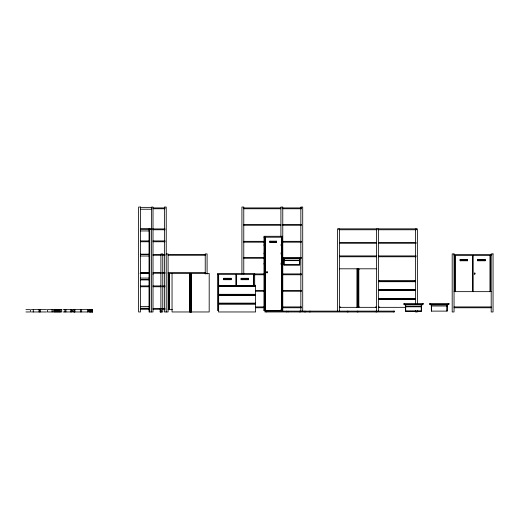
<?xml version="1.0" encoding="UTF-8"?>
<svg xmlns="http://www.w3.org/2000/svg" width="519" height="519" viewBox="0 0 519 519"><rect width="100%" height="100%" fill="white"/><g stroke="black" fill="none" stroke-linecap="round" stroke-linejoin="round"><path stroke-width="0.78" d="M264.015 237.215L263.97 310.57L282.544 310.57L282.544 236.288L263.97 236.288L263.97 237.215L282.544 237.215M189.746 311.964L189.779 273.429M357.072 307.339L357.104 268.803M231.026 278.768L231.078 278.301L223.644 278.301L223.644 278.768L231.078 278.768L231.078 278.301M231.026 279.696L231.078 279.228L223.644 279.228L223.644 279.696L231.078 279.696L231.078 279.228M248.53 278.768L248.582 278.301L241.153 278.301L241.153 278.768L248.582 278.768L248.582 278.301M248.53 279.696L248.582 279.228L241.153 279.228L241.153 279.696L248.582 279.696L248.582 279.228M276.387 241.627L276.439 241.16L269.938 241.16L269.938 241.627L276.439 241.627L276.439 241.16M276.387 242.555L276.439 242.088L269.938 242.088L269.938 242.555L276.439 242.555L276.439 242.088M467.535 259.837L467.587 259.377L460.158 259.377L460.158 259.837L467.587 259.837L467.587 259.377M467.535 260.772L467.587 260.304L460.158 260.304L460.158 260.772L467.587 260.772L467.587 260.304M485.038 259.837L485.09 259.377L477.662 259.377L477.662 259.837L485.09 259.837L485.09 259.377M485.038 260.772L485.09 260.304L477.662 260.304L477.662 260.772L485.09 260.772L485.09 260.304M266.967 272.735L267.013 272.06L267.058 272.735M267.194 272.267L266.824 272.222M474.937 273.442L474.626 273.429M474.814 273.617L474.697 274.032L474.593 273.584M140.467 207.366L151.626 207.366M153.008 207.931L165.074 207.931M243.774 207.931L280.915 207.931M282.771 207.931L301.578 207.931M153.008 208.761L165.074 208.761M243.774 208.761L280.915 208.761M282.771 208.761L301.578 208.761M140.467 209.228L151.626 209.228M243.774 224.429L280.915 224.429M282.771 224.429L301.578 224.429M243.774 225.265L280.915 225.265M282.771 225.265L301.578 225.265M140.467 228.924L165.074 228.924M140.467 229.087L151.626 229.087M338.226 229.087L338.693 229.087M377.209 229.087L377.676 229.087M416.212 229.087L416.673 229.087M153.008 229.761L165.074 229.761M339.368 229.761L376.515 229.761M378.37 229.761L416.212 229.761M140.467 230.949L149.238 230.949M140.467 240.926L149.238 240.926M153.008 240.926L165.074 240.926M243.774 241.341L264.768 241.341M282.771 241.341L301.578 241.341M140.467 241.763L149.238 241.763M153.008 241.763L165.074 241.763M243.774 242.178L264.768 242.178M282.771 242.178L301.578 242.178M339.368 242.425L376.515 242.425M378.37 242.425L416.212 242.425M339.368 243.262L376.515 243.262M378.37 243.262L416.212 243.262M280.896 244.644L282.498 244.644M280.896 245.571L282.498 245.571M280.896 253L282.498 253M166.236 253.914L168.098 253.914L168.098 311.964L164.38 311.964L164.38 207.036L166.236 207.036L166.236 311.964M280.896 253.927L282.498 253.927M140.467 254.161L149.238 254.161M140.467 254.427L149.238 254.427M153.008 254.427L161.344 254.427M162.784 254.427L165.074 254.427M168.098 254.427L205.239 254.427M454.047 254.498L491.195 254.498M153.008 255.264L161.344 255.264M162.784 255.264L165.074 255.264M168.098 255.264L205.239 255.264M454.047 255.432L491.195 255.432M339.368 255.925L376.515 255.925M378.37 255.925L416.212 255.925M140.467 256.016L149.238 256.016M339.368 256.762L376.515 256.762M378.37 256.762L416.212 256.762M243.774 257.424L264.768 257.424M282.771 257.424L301.552 257.424M243.774 258.261L264.768 258.261M282.771 258.306L301.552 258.261M299.755 258.352L300.261 258.352M300.313 258.722L283.316 258.773L283.316 258.306M283.964 258.845L284.016 264.898L299.658 264.898L299.658 258.676M283.964 260.317L299.658 260.317M280.896 263.211L282.498 263.211M280.896 264.145L282.498 264.145M283.919 264.943L299.71 264.943L299.755 258.306M339.368 268.803L376.535 268.803M357.565 269.497L359.154 269.497M140.467 272.423L149.238 272.423M153.008 272.423L161.344 272.423M162.784 272.423L165.074 272.423M168.098 272.501L205.239 272.501M153.008 273.26L161.344 273.26M162.784 273.26L165.074 273.26M168.098 273.429L209.202 273.429L209.183 311.964L172.042 311.964L172.042 273.429M254.271 273.922L264.768 273.922M282.771 273.922L301.578 273.922M189.441 274.123L191.031 274.123M153.053 274.421L153.001 274.233M217.539 274.356L254.686 274.356M254.271 274.759L264.768 274.759M282.771 274.759L301.578 274.759M140.467 278.074L149.238 278.074M140.552 279.527L149.174 279.527M140.467 279.929L149.238 279.929M378.37 280.643L379.065 280.643M414.817 280.643L415.511 280.643M378.37 280.876L415.511 280.876M378.37 281.11L415.511 281.11M378.37 281.369L415.511 281.369M378.37 281.603L415.511 281.603M378.37 281.713L415.511 281.713M218.467 285.268L219.167 285.268M254.913 285.268L255.614 285.268L255.614 311.964L218.467 311.964L218.467 274.356M218.467 285.502L255.614 285.502M218.467 285.729L255.614 285.729M140.467 285.924L149.238 285.924M153.008 285.924L161.344 285.924M162.784 285.924L165.074 285.924M218.467 285.995L255.614 285.995M218.467 286.228L255.614 286.228M218.467 286.339L255.614 286.339M140.467 286.76L149.238 286.76M153.008 286.76L161.344 286.76M162.784 286.76L165.074 286.76M378.37 289.699L415.511 289.699M378.37 289.933L415.511 289.933M378.37 290.192L415.511 290.192M255.886 290.426L264.768 290.426M282.771 290.426L301.578 290.426M378.37 290.426L415.511 290.426M378.37 290.536L415.511 290.536M255.886 291.256L264.768 291.256M282.771 291.256L301.578 291.256M454.047 291.646L491.195 291.646M218.467 294.318L255.614 294.318M218.467 294.552L255.614 294.552M218.467 294.818L255.614 294.818M218.467 295.052L255.614 295.052M218.467 295.155L255.614 295.155M378.37 298.522L415.511 298.522M378.37 298.749L415.511 298.749M378.37 299.015L415.511 299.015M378.37 299.249L415.511 299.249M378.37 299.353L415.511 299.353M218.467 303.141L255.614 303.141M218.467 303.375L255.614 303.375M218.467 303.641L255.614 303.641M218.467 303.875L255.614 303.875M218.467 303.978L255.614 303.978M405.547 304.517L405.034 304.893M421.422 304.517L421.934 304.893M431.308 304.517L430.751 304.938L447.741 304.893L447.741 304.471L447.183 304.517M405.637 305.016L405.683 311.069M421.331 305.016L421.285 311.069M431.399 306.009L447.093 306.009L447.047 311.069L447.093 304.848M140.467 306.392L149.238 306.392M405.637 306.489L421.331 306.489M357.565 306.645L359.154 306.645M255.886 306.924L264.768 306.924M282.771 306.924L301.578 306.924M454.047 306.924L491.195 306.924M339.368 307.339L376.535 307.339M378.37 307.339L405.826 307.339M255.886 307.761L264.768 307.761M282.771 307.761L301.578 307.761M454.047 307.761L491.195 307.761M140.467 308.247L149.238 308.247M140.48 308.422L149.238 308.422M153.008 308.422L161.344 308.422M162.784 308.422L165.074 308.422M160.176 308.714L161.104 308.714M140.467 309.259L149.238 309.259M153.008 309.259L160.592 309.259M162.784 309.259L165.074 309.259M25.95 309.642L30.407 309.642L30.407 311.964L25.95 311.964M31.361 309.642L46.587 309.642M52.912 309.642L47.424 309.642L47.424 311.964L52.912 311.964M63.033 309.642L72.349 309.642L72.349 311.964L63.033 311.964M73.01 309.642L81.535 309.642M87.886 309.642L81.645 309.642L81.645 311.964L87.886 311.964M92.564 309.642L88.71 309.642L88.71 311.964L92.564 311.964M168.098 309.642L172.373 309.642M280.896 309.642L282.498 309.642M218.467 310.57L217.539 310.57L217.539 273.429L254.686 273.429L254.686 285.625M405.592 311.115L421.376 311.115M447.138 311.115L431.354 311.115L431.308 304.893M160.176 311.173L161.104 311.173M189.441 311.27L191.031 311.27M160.176 311.874L161.104 311.874M31.361 311.964L46.587 311.964M73.01 311.964L81.535 311.964M477.662 259.377L477.707 259.837M477.662 260.304L477.707 260.772M460.158 259.377L460.204 259.837M460.158 260.304L460.204 260.772M269.938 241.16L269.984 241.627M269.938 242.088L269.984 242.555M241.153 278.301L241.199 278.768M241.153 279.228L241.199 279.696M223.644 278.301L223.695 278.768M223.644 279.228L223.695 279.696M358.811 307.339L358.778 268.803M191.479 311.964L191.446 273.429M490.267 255.432L490.267 291.646M490.079 255.432L490.079 291.646M474.885 272.968L474.885 274.168M474.606 272.968L474.606 274.168M473.133 255.432L473.133 291.646M472.666 255.432L472.666 291.646M472.575 255.432L472.575 291.646M455.163 255.432L455.163 291.646M454.981 255.432L454.981 291.646M448.286 303.589L448.286 304.471M447.696 304.517L447.696 304.893M446.859 305.587L446.859 306.009M431.633 305.587L431.633 306.009M431.399 304.848L431.399 311.115M430.206 303.589L430.206 304.471M422.524 303.589L422.524 304.471M421.979 304.471L421.979 304.938L404.989 304.938L404.989 304.471M421.331 304.848L421.331 311.128L405.637 311.128L405.637 304.848M421.097 306.223L421.097 306.813L405.871 306.794L405.871 306.223M417.373 303.894L417.373 228.853L337.532 228.853L337.532 311.16M417.373 310.349L417.373 311.964L415.511 311.964L415.511 310.349M415.511 228.853L415.511 303.894M414.817 280.876L414.817 281.57M404.444 303.589L404.444 304.471M393.713 311.128L393.713 311.964M379.065 280.876L379.065 281.57M379.065 306.645L379.065 307.339M378.37 228.853L378.37 311.16M376.794 311.128L376.794 311.964M376.515 228.853L376.515 311.16M376.067 311.128L376.067 311.964M375.834 306.645L375.834 307.339M358.668 268.803L358.648 307.339M358.441 268.803L358.441 307.339M358.175 268.803L358.149 307.339M357.987 311.128L357.987 311.964M357.941 268.803L357.941 307.339M357.734 268.803L357.708 307.339M357.448 268.803L357.448 307.339M357.234 268.803L357.215 307.339M357.293 311.128L357.293 311.964M348.009 311.128L348.009 311.964M347.308 311.128L347.308 311.964M340.088 306.645L340.088 307.339M339.387 228.853L339.387 311.16M310.167 311.128L310.167 311.964M309.473 311.128L309.473 311.964M305.756 311.128L305.756 311.964M304.361 311.128L304.361 311.964M302.713 311.153L302.713 207.036L300.851 207.036L300.851 311.153M300.313 258.306L300.313 258.773M300.183 311.128L300.183 311.964M299.489 311.128L299.489 311.964M299.431 260.058L299.431 260.648L284.198 260.629L284.198 260.058M288.11 311.128L288.11 311.964M286.722 311.128L286.722 311.964M283.964 258.676L283.964 264.962M283.874 258.306L283.361 258.722M282.771 311.153L282.771 207.036L280.915 207.036L280.915 236.093M281.616 237.215L281.564 310.57M281.428 237.215L281.428 310.57M267.149 271.671L267.149 272.871M266.876 271.671L266.876 272.871M266.292 311.128L266.292 311.964M265.41 237.215L265.41 310.57M265.04 309.875L265.04 310.57M264.106 244.644L264.106 245.571M264.106 253L264.106 253.927M264.106 263.211L264.106 264.145M264.106 309.642L264.106 310.57M254.913 285.502L254.913 286.196M253.759 274.356L253.759 285.625M253.57 274.356L253.57 285.625M243.774 274.026L243.774 207.036L241.919 207.036L241.919 274.026M236.625 274.356L236.625 285.625M236.158 274.356L236.158 285.625M236.067 274.356L236.067 285.625M219.167 285.502L219.167 286.196M218.655 274.356L218.655 310.57M218.518 309.875L218.518 310.57M207.094 274.071L207.094 253.914L205.239 253.914L205.239 274.071M191.316 273.429L191.342 311.964M191.109 273.429L191.109 311.964M190.843 273.429L190.823 311.964M190.609 273.429L190.616 311.964M190.402 273.429L190.382 311.964M190.116 273.429L190.116 311.964M189.883 273.429L189.909 311.964M169.207 273.429L169.207 309.642M169.025 273.429L169.025 309.642M161.104 311.964L161.104 308.623L160.176 308.623L160.176 311.964L162.758 311.964L162.758 253.914L160.896 253.914L160.896 311.964M151.613 311.964L151.626 207.036L153.021 207.036L153.021 311.964L149.037 311.964L149.037 228.853M149.757 228.853L149.757 311.964M92.421 309.642L92.421 311.964M91.24 309.642L91.24 311.964M91 309.642L91 311.964M90.39 309.642L90.39 311.964M90.157 309.642L90.157 311.964M89.21 309.642L89.21 311.964M88.976 309.642L88.976 311.964M87.503 309.642L87.503 311.964M80.387 309.642L80.387 311.964M74.872 309.642L74.872 311.964M74.632 309.642L74.632 311.964M74.444 309.642L74.444 311.964M73.198 309.642L73.198 311.964M71.382 309.642L71.382 311.964M70.811 309.642L70.811 311.964M65.907 309.642L65.907 311.964M64.888 309.642L64.888 311.964M60.678 309.642L60.678 311.964M59.419 309.642L59.419 311.964M58.978 309.642L58.978 311.964M58.147 309.642L58.147 311.964M57.609 309.642L57.609 311.964M56.357 309.642L56.357 311.964M55.89 309.642L55.89 311.964M55.066 309.642L55.066 311.964M54.514 309.642L54.514 311.964M52.056 309.642L52.056 311.964M40.242 309.642L40.242 311.964M39.691 309.642L39.691 311.964M39.022 309.642L39.022 311.964M33.268 309.642L33.268 311.964M264.943 237.215L264.898 310.57L264.943 237.215M140.467 207.036L138.612 207.036L138.612 311.964L140.467 311.964L140.467 207.036M454.047 253.914L452.192 253.914L452.192 311.964L454.047 311.964L454.047 253.914M493.05 253.914L491.195 253.914L491.195 311.964L493.05 311.964L493.05 253.914M149.225 273.26L140.007 273.26L149.174 273.305M423.219 303.589L403.724 303.589L403.724 304.426L423.219 304.426L423.219 303.589M448.98 303.589L429.479 303.589L429.479 304.426L448.98 304.426L448.98 303.589M61.709 309.642L53.269 309.642L53.269 311.964L61.709 311.964L61.709 309.642M394.434 311.128L264.898 311.128L264.898 311.964L394.434 311.964L394.434 311.128M92.22 311.964L92.22 309.642L92.181 311.964"/></g></svg>
